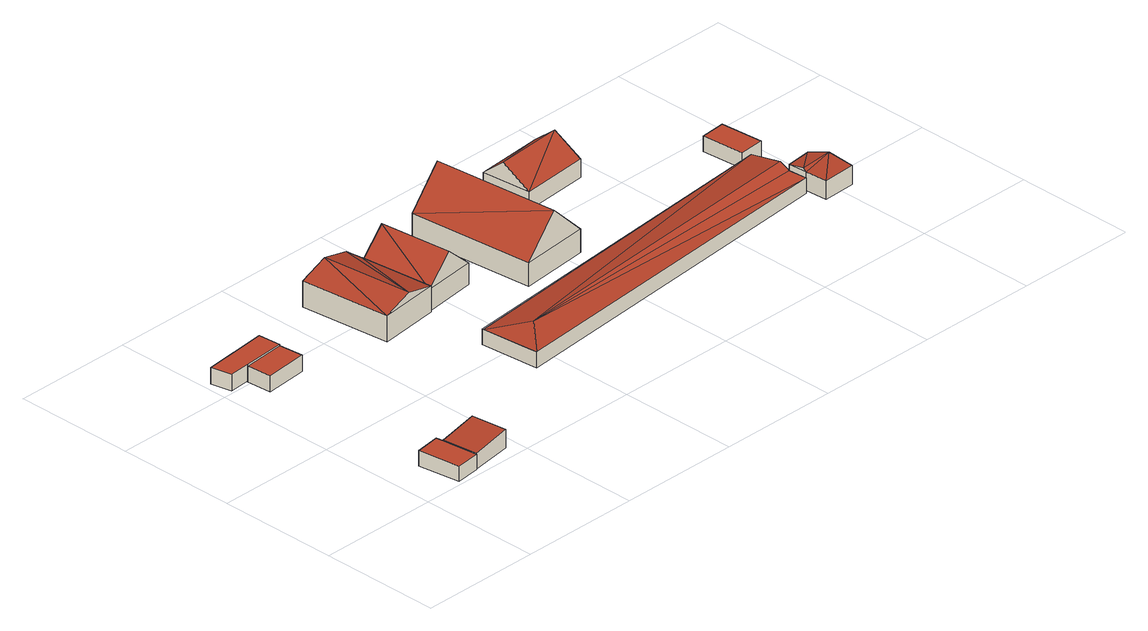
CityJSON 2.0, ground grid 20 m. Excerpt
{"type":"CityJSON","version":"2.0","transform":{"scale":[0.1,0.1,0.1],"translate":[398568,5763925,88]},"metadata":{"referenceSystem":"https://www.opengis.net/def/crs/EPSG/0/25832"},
"CityObjects":{
"building1":{"type":"Building","attributes":{"Gemeindeschluessel":"05566004","Geometrietyp2DReferenz":"3000","function":"31001_2700","roofType":"1000","measuredHeight":2.48},"geometry":[{"type":"Solid","lod":"2","boundaries":[[[[0,1,2,3]],[[4,5,1,0]],[[6,7,5,4]],[[8,9,7,6]],[[3,2,9,8]],[[6,4,0,3,8]],[[1,5,7,9,2]]]],"semantics":{"surfaces":[{"type":"WallSurface"},{"type":"RoofSurface"},{"type":"GroundSurface"}],"values":[[0,0,0,0,0,1,2]]}}]},
"building2":{"type":"Building","attributes":{"Gemeindeschluessel":"05566004","Geometrietyp2DReferenz":"3000","function":"31001_2700","roofType":"2100","measuredHeight":3.09},"geometry":[{"type":"Solid","lod":"2","boundaries":[[[[10,11,12,13]],[[14,15,11,10]],[[16,17,15,14]],[[13,12,17,16]],[[14,10,13,16]],[[11,15,17,12]]]],"semantics":{"surfaces":[{"type":"WallSurface"},{"type":"RoofSurface"},{"type":"GroundSurface"}],"values":[[0,0,0,0,1,2]]}}]},
"building3":{"type":"Building","attributes":{"Gemeindeschluessel":"05566004","Geometrietyp2DReferenz":"3000","function":"51009_1610","roofType":"1000","measuredHeight":2.76},"geometry":[{"type":"Solid","lod":"2","boundaries":[[[[18,19,20,21]],[[22,23,19,18]],[[24,25,23,22]],[[26,27,25,24]],[[21,20,27,26]],[[24,22,18,21,26]],[[19,23,25,27,20]]]],"semantics":{"surfaces":[{"type":"WallSurface"},{"type":"RoofSurface"},{"type":"GroundSurface"}],"values":[[0,0,0,0,0,1,2]]}}]},
"building4":{"type":"Building","attributes":{"Gemeindeschluessel":"05566004","Geometrietyp2DReferenz":"3000","function":"31001_2700","roofType":"1000","measuredHeight":2.67},"geometry":[{"type":"Solid","lod":"2","boundaries":[[[[28,29,30,31]],[[32,33,29,28]],[[34,35,33,32]],[[31,30,35,34]],[[32,28,31,34]],[[29,33,35,30]]]],"semantics":{"surfaces":[{"type":"WallSurface"},{"type":"RoofSurface"},{"type":"GroundSurface"}],"values":[[0,0,0,0,1,2]]}}]},
"building5":{"type":"Building","attributes":{"Gemeindeschluessel":"05566004","Geometrietyp2DReferenz":"3000","function":"31001_2700","roofType":"5000","measuredHeight":5.62},"geometry":[{"type":"Solid","lod":"2","boundaries":[[[[36,37,38,39]],[[40,41,37,36]],[[42,43,41,40]],[[44,45,43,42]],[[46,47,45,44]],[[48,49,47,46]],[[50,51,49,48]],[[39,38,51,50]],[[44,52,53]],[[53,46,44]],[[39,40,36]],[[42,40,39]],[[42,39,50]],[[52,42,50]],[[52,50,48]],[[48,53,52]],[[42,52,44]],[[46,53,48]],[[37,41,43,45,47,49,51,38]]]],"semantics":{"surfaces":[{"type":"WallSurface"},{"type":"RoofSurface"},{"type":"GroundSurface"}],"values":[[0,0,0,0,0,0,0,0,1,1,1,1,1,1,1,1,0,0,2]]}}]},
"building6":{"type":"Building","attributes":{"Gemeindeschluessel":"05566004","Geometrietyp2DReferenz":"3000","function":"31001_2700","roofType":"3100","measuredHeight":7.68},"geometry":[{"type":"Solid","lod":"2","boundaries":[[[[54,55,56,57]],[[58,37,55,54]],[[59,38,37,58]],[[57,56,38,59]],[[54,60,58]],[[59,61,57]],[[60,54,57]],[[57,61,60]],[[58,60,61]],[[61,59,58]],[[55,37,38,56]]]],"semantics":{"surfaces":[{"type":"WallSurface"},{"type":"RoofSurface"},{"type":"GroundSurface"}],"values":[[0,0,0,0,0,0,1,1,1,1,2]]}}]},
"building7":{"type":"Building","attributes":{"Gemeindeschluessel":"05566004","Geometrietyp2DReferenz":"3000","function":"31001_1100","roofType":"5000","measuredHeight":9.76},"address":[{"country":"Germany","locality":"Altenberge","thoroughfareNumber":"98","thoroughfareName":"Hohenhorst"}],"geometry":[{"type":"Solid","lod":"2","boundaries":[[[[62,63,64,65]],[[66,67,63,62]],[[68,69,67,66]],[[70,71,69,68]],[[72,73,71,70]],[[65,64,73,72]],[[72,70,68]],[[74,72,68]],[[74,68,66]],[[66,75,74]],[[74,75,62]],[[62,65,74]],[[72,74,65]],[[62,75,66]],[[63,67,69,71,73,64]]]],"semantics":{"surfaces":[{"type":"WallSurface"},{"type":"RoofSurface"},{"type":"GroundSurface"}],"values":[[0,0,0,0,0,0,1,1,1,1,1,1,0,0,2]]}}]},
"building8":{"type":"Building","attributes":{"Gemeindeschluessel":"05566004","Geometrietyp2DReferenz":"3000","function":"31001_2740","roofType":"5000","measuredHeight":3.45},"geometry":[{"type":"MultiSurface","lod":"2","boundaries":[[[76,77,78,79]],[[80,81,77,76]],[[82,83,81,80]],[[79,78,84,85]],[[80,86,87]],[[87,82,80]],[[79,88,86]],[[76,79,86]],[[86,80,76]],[[86,88,85]],[[85,87,86]],[[85,88,79]],[[77,81,83,84,78]],[[83,82,87,85,84]],[[87,82,85]]],"semantics":{"surfaces":[{"type":"WallSurface"},{"type":"RoofSurface"},{"type":"GroundSurface"},{"type":"ClosureSurface"}],"values":[0,0,0,0,1,1,1,1,1,1,1,0,2,0,3]}}]},
"building9":{"type":"Building","attributes":{"Gemeindeschluessel":"05566004","Geometrietyp2DReferenz":"3000","function":"31001_2700","roofType":"3100","measuredHeight":6.06},"geometry":[{"type":"Solid","lod":"2","boundaries":[[[[89,90,91,92]],[[93,94,90,89]],[[95,96,94,93]],[[92,91,96,95]],[[89,97,93]],[[95,98,92]],[[98,97,89]],[[89,92,98]],[[95,93,97]],[[97,98,95]],[[90,94,96,91]]]],"semantics":{"surfaces":[{"type":"WallSurface"},{"type":"RoofSurface"},{"type":"GroundSurface"}],"values":[[0,0,0,0,0,0,1,1,1,1,2]]}}]},
"building10":{"type":"Building","attributes":{"Gemeindeschluessel":"05566004","Geometrietyp2DReferenz":"3000","function":"31001_2700","roofType":"5000","measuredHeight":3.6},"geometry":[{"type":"Solid","lod":"2","boundaries":[[[[99,100,101,102]],[[103,104,100,99]],[[105,106,104,103]],[[107,108,106,105]],[[109,110,108,107]],[[102,101,110,109]],[[111,112,99]],[[99,102,111]],[[105,103,112]],[[107,105,112]],[[109,107,112]],[[112,111,109]],[[109,111,102]],[[99,112,103]],[[100,104,106,108,110,101]]]],"semantics":{"surfaces":[{"type":"WallSurface"},{"type":"RoofSurface"},{"type":"GroundSurface"}],"values":[[0,0,0,0,0,0,1,1,1,1,1,1,0,0,2]]}}]},
"building11":{"type":"Building","attributes":{"Gemeindeschluessel":"05566004","Geometrietyp2DReferenz":"3000","function":"31001_2700","roofType":"1000","measuredHeight":2.62},"geometry":[{"type":"Solid","lod":"2","boundaries":[[[[113,114,115,116]],[[117,118,114,113]],[[119,120,118,117]],[[116,115,120,119]],[[117,113,116,119]],[[114,118,120,115]]]],"semantics":{"surfaces":[{"type":"WallSurface"},{"type":"RoofSurface"},{"type":"GroundSurface"}],"values":[[0,0,0,0,1,2]]}}]}
},
"vertices":[
[61,77,32],[61,77,7],[71,7,7],[71,7,32],[102,83,32],[102,83,7],[104,71,32],[104,71,7],[111,12,32],[111,12,7],
[172,80,39],[172,80,8],[104,71,8],[104,71,33],[179,21,39],[179,21,8],[111,12,33],[111,12,8],
[4,430,42],[4,430,15],[11,396,15],[11,396,42],[113,441,42],[113,441,15],[116,404,42],[116,404,15],[46,398,42],[46,398,15],
[116,404,40],[116,404,13],[46,398,13],[46,398,40],[120,363,40],[120,363,13],[49,357,40],[49,357,13],
[360,347,56],[360,347,13],[347,467,13],[347,467,56],[359,347,56],[359,347,13],[360,344,56],[360,344,13],[260,333,56],[260,333,13],[244,483,56],[244,483,13],[343,494,56],[343,494,13],[346,467,56],[346,467,13],[310,338,70],[294,489,70],
[449,357,49],[449,357,13],[437,477,13],[437,477,49],[360,347,49],[347,467,49],[405,352,90],[392,472,90],
[485,503,52],[485,503,13],[504,293,13],[504,293,52],[600,514,52],[600,514,13],[607,434,52],[607,434,13],[608,434,52],[608,434,13],[620,304,52],[620,304,13],[562,299,111],[542,509,111],
[957,189,37],[957,189,11],[954,220,11],[954,220,37],[359,136,37],[359,136,11],[350,234,37],[350,234,11],[948,288,11],[948,288,37],[406,187,46],[351,234,35],[952,235,46],
[756,526,44],[756,526,14],[642,517,14],[642,517,44],[763,443,44],[763,443,14],[650,434,44],[650,434,14],[759,490,74],[646,481,74],
[996,224,47],[996,224,16],[954,220,16],[954,220,47],[1012,196,47],[1012,196,16],[1014,154,47],[1014,154,16],[959,152,47],[959,152,16],[957,189,47],[957,189,16],[956,193,52],[1011,197,52],
[970,367,43],[970,367,17],[929,364,17],[929,364,43],[976,296,43],[976,296,17],[935,293,43],[935,293,17]
]}
